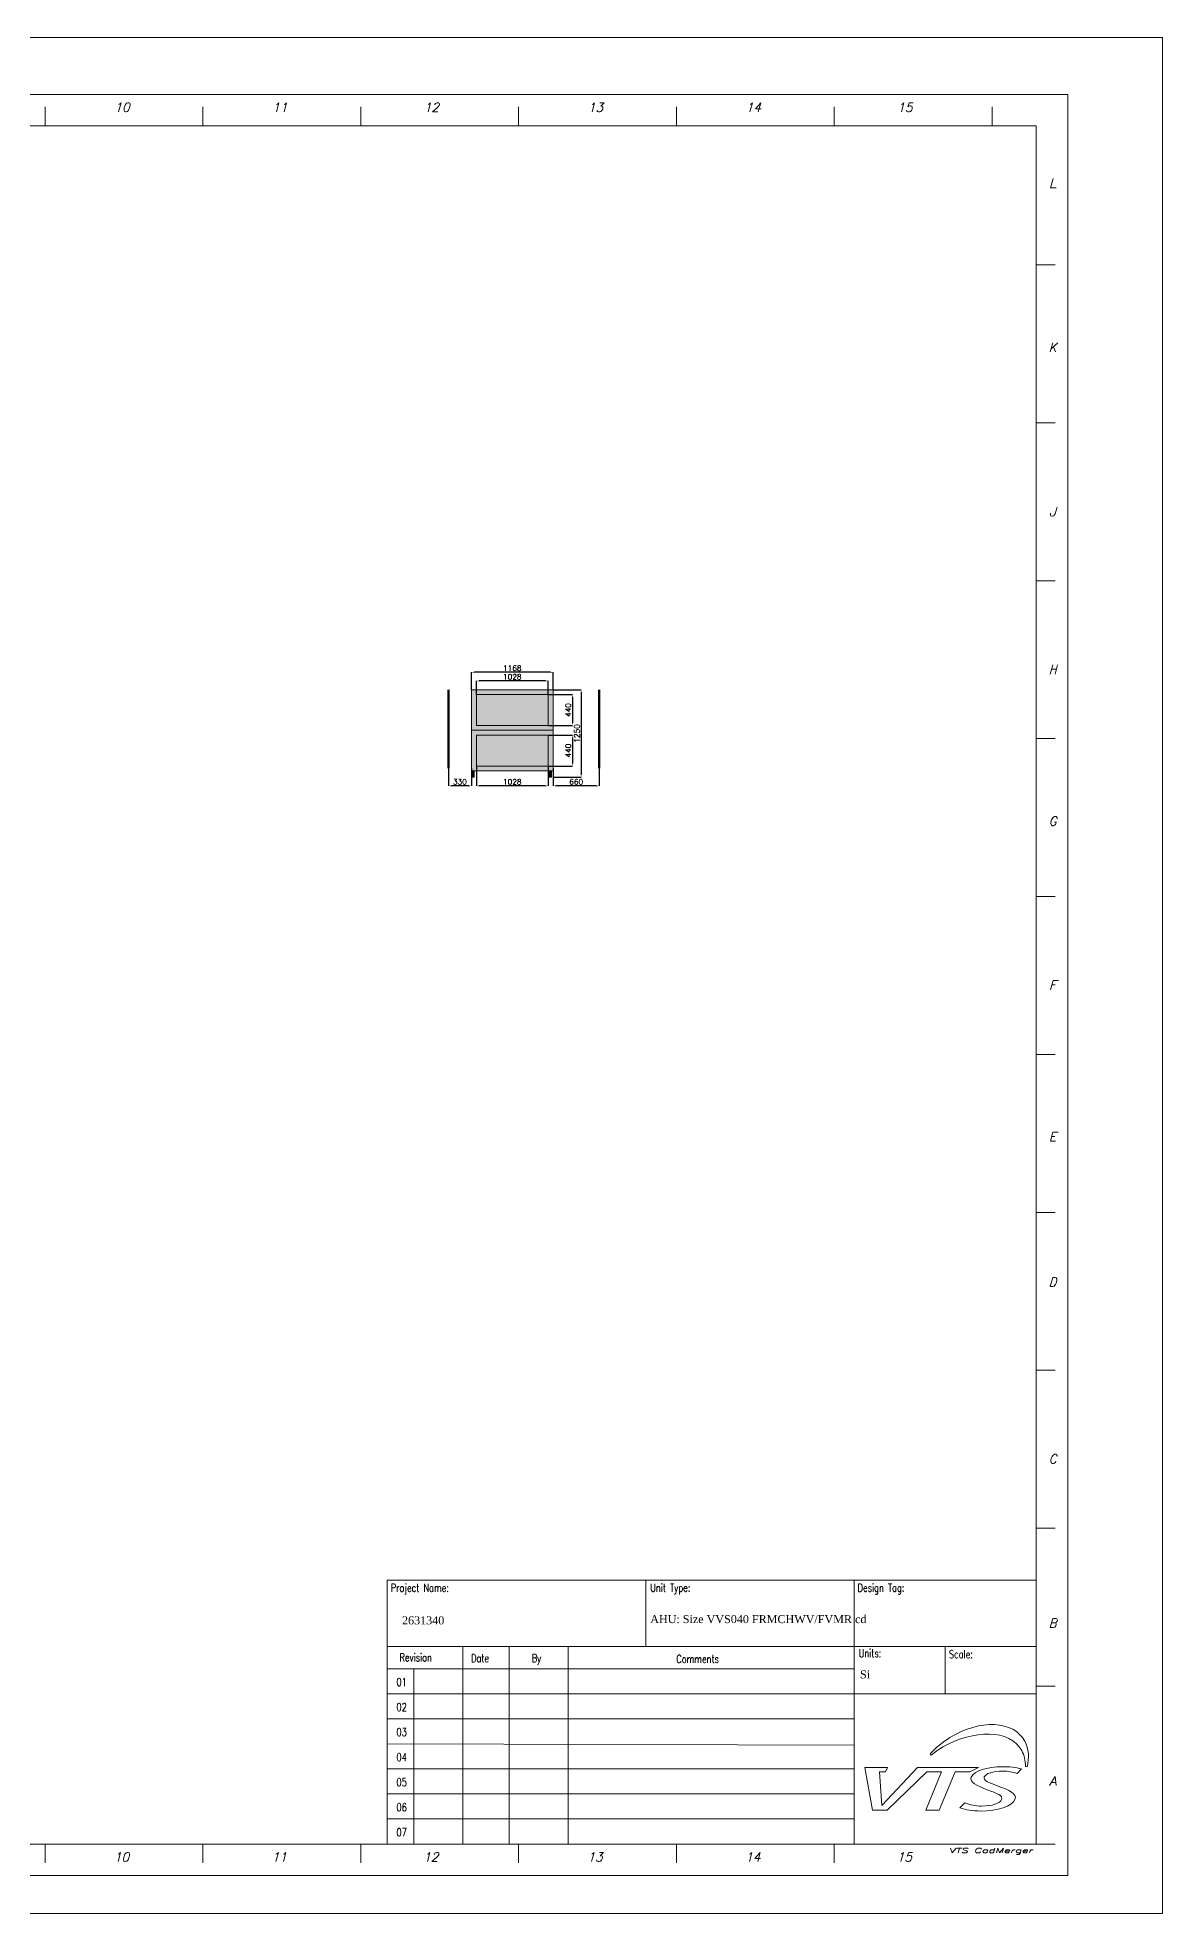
# Model space of a CAD drawing. Header units: millimetres. Extents: x -16854 to 21063, y -16371 to 10442.
# Drawn here: x 4977 to 21063, y -16371 to 10442 of the extents above; entities that cross this region are included whole.
import ezdxf
from ezdxf.enums import TextEntityAlignment as Align

# ---------------------------------------------------------------- set-up
doc = ezdxf.new("R2010")
doc.units = ezdxf.units.MM
doc.header["$MEASUREMENT"] = 0
doc.header["$XCLIPFRAME"] = 2
doc.linetypes.add('0', pattern=[0])
doc.layers.get('0').update_dxf_attribs({"lineweight": 0})
doc.layers.get('Defpoints').update_dxf_attribs({"lineweight": 0})
for name, color, linetype in [('Dimensions.Gen', 7, 'Continuous'), ('Dimensions.Service', 7, 'Continuous'), ('Hatch', 7, 'Continuous')]:
    doc.layers.add(name, color=color, linetype=linetype)
doc.layers.add('Layer_10', color=7, linetype='Continuous', lineweight=0)
doc.styles.add('_TCW_TXTSTY_9', font='', dxfattribs={"height": 200.000015})
doc.styles.get("Standard").update_dxf_attribs({"font": 'TXT.SHX'})
doc.styles.add('Text_Style_11', font='ROMANS.SHX', dxfattribs={"width": 0.75})
doc.styles.get('_TCW_TXTSTY_9').set_extended_font_data('Times New Roman')
doc.dimstyles.get("Standard").update_dxf_attribs({"dimtxt": 77.333333, "dimasz": 38.666667, "dimexe": 0.18, "dimexo": 0.0625, "dimgap": 19.333333, "dimtad": 0, "dimtoh": 1, "dimdec": 4, "dimzin": 0, "dimdsep": 46, "dimtxsty": 'Standard', "dimcen": 0.09, "dimclrt": 1, "dimadec": 0, "dimazin": 0, "dimtfac": 1, "dimtdec": 4, "dimtix": 1, "dimtofl": 0, "dimtmove": 0, "dimatfit": 3, "dimfxl": 1, "dimtolj": 1, "dimtzin": 0, "dimarcsym": 0})
picture_1 = doc.add_image_def('image1.png', size_in_pixel=(1, 1))

# ---------------------------------------------------------------- blocks, each defined once
blk = doc.blocks.new('*D104')
at = {"color": 0, "lineweight": -2}
for p, q in [((12350, 0), (12350, -255)), ((12972, -255), (12389, -255)), ((13010, 0), (13010, -255))]:
    blk.add_line(p, q, dxfattribs=at)
at = {"color": 0}
for points in [[(12350, -255), (12389, -249), (12389, -261)], [(13010, -255), (12972, -261), (12972, -249)]]:
    blk.add_solid(points, dxfattribs=at)
at = {"layer": 'Defpoints'}
for p in [(12350, 0), (13010, 0), (12350, -255)]:
    blk.add_point(p, dxfattribs=at)
at = {"color": 1, "true_color": 0xff0000, "insert": (12680, -196), "char_height": 77.3, "attachment_point": 5}
blk.add_mtext('660', dxfattribs=at)
blk = doc.blocks.new('*D105')
at = {"color": 0, "lineweight": -2}
for p, q in [((11252, 30), (11252, -255)), ((12280, 30), (12280, -255)), ((12242, -255), (11291, -255))]:
    blk.add_line(p, q, dxfattribs=at)
at = {"color": 0}
for points in [[(11252, -255), (11291, -249), (11291, -261)], [(12280, -255), (12242, -261), (12242, -249)]]:
    blk.add_solid(points, dxfattribs=at)
at = {"layer": 'Defpoints'}
for p in [(11252, 30), (12280, 30), (11252, -255)]:
    blk.add_point(p, dxfattribs=at)
at = {"color": 1, "true_color": 0xff0000, "insert": (11766, -196), "char_height": 77.3, "attachment_point": 5}
blk.add_mtext('1028', dxfattribs=at)
blk = doc.blocks.new('*D106')
at = {"color": 0, "lineweight": -2}
for p, q in [((10852, 0), (10852, -255)), ((11144, -255), (10891, -255)), ((11182, 0), (11182, -255))]:
    blk.add_line(p, q, dxfattribs=at)
at = {"color": 0}
for points in [[(10852, -255), (10891, -249), (10891, -261)], [(11182, -255), (11144, -261), (11144, -249)]]:
    blk.add_solid(points, dxfattribs=at)
at = {"layer": 'Defpoints'}
for p in [(10852, 0), (11182, 0), (10852, -255)]:
    blk.add_point(p, dxfattribs=at)
at = {"color": 1, "true_color": 0xff0000, "insert": (11017, -196), "char_height": 77.3, "attachment_point": 5}
blk.add_mtext('330', dxfattribs=at)
blk = doc.blocks.new('*D107')
at = {"color": 0, "lineweight": -2}
for p, q in [((11252, 1050), (11252, 1245)), ((12242, 1245), (11291, 1245)), ((12280, 1050), (12280, 1245))]:
    blk.add_line(p, q, dxfattribs=at)
at = {"color": 0}
for points in [[(11252, 1245), (11291, 1251), (11291, 1239)], [(12280, 1245), (12242, 1239), (12242, 1251)]]:
    blk.add_solid(points, dxfattribs=at)
at = {"layer": 'Defpoints'}
for p in [(11252, 1245), (11252, 1050), (12280, 1050)]:
    blk.add_point(p, dxfattribs=at)
at = {"color": 1, "true_color": 0xff0000, "insert": (11766, 1304), "char_height": 77.3, "attachment_point": 5}
blk.add_mtext('1028', dxfattribs=at)
blk = doc.blocks.new('*D108')
at = {"color": 0, "lineweight": -2}
for p, q in [((11182, 1120), (11182, 1370)), ((12312, 1370), (11221, 1370)), ((12350, 1120), (12350, 1370))]:
    blk.add_line(p, q, dxfattribs=at)
at = {"color": 0}
for points in [[(11182, 1370), (11221, 1376), (11221, 1364)], [(12350, 1370), (12312, 1364), (12312, 1376)]]:
    blk.add_solid(points, dxfattribs=at)
at = {"layer": 'Defpoints'}
for p in [(11182, 1370), (11182, 1120), (12350, 1120)]:
    blk.add_point(p, dxfattribs=at)
at = {"color": 1, "true_color": 0xff0000, "insert": (11766, 1429), "char_height": 77.3, "attachment_point": 5}
blk.add_mtext('1168', dxfattribs=at)
blk = doc.blocks.new('*D109')
at = {"color": 0, "lineweight": -2}
for p, q in [((12280, 1050), (12625, 1050)), ((12625, 1011), (12625, 649)), ((12280, 610), (12625, 610))]:
    blk.add_line(p, q, dxfattribs=at)
at = {"color": 0}
for points in [[(12625, 1050), (12632, 1011), (12619, 1011)], [(12625, 610), (12619, 649), (12632, 649)]]:
    blk.add_solid(points, dxfattribs=at)
at = {"layer": 'Defpoints'}
for p in [(12280, 1050), (12280, 610), (12625, 610)]:
    blk.add_point(p, dxfattribs=at)
at = {"color": 1, "true_color": 0xff0000, "insert": (12566, 830), "char_height": 77.3, "attachment_point": 5, "rotation": 90}
blk.add_mtext('440', dxfattribs=at)
blk = doc.blocks.new('*D110')
at = {"color": 0, "lineweight": -2}
for p, q in [((12280, 470), (12625, 470)), ((12625, 431), (12625, 69)), ((12280, 30), (12625, 30))]:
    blk.add_line(p, q, dxfattribs=at)
at = {"color": 0}
for points in [[(12625, 470), (12632, 431), (12619, 431)], [(12625, 30), (12619, 69), (12632, 69)]]:
    blk.add_solid(points, dxfattribs=at)
at = {"layer": 'Defpoints'}
for p in [(12280, 470), (12280, 30), (12625, 30)]:
    blk.add_point(p, dxfattribs=at)
at = {"color": 1, "true_color": 0xff0000, "insert": (12566, 250), "char_height": 77.3, "attachment_point": 5, "rotation": 90}
blk.add_mtext('440', dxfattribs=at)
blk = doc.blocks.new('*D111')
at = {"color": 0, "lineweight": -2}
for p, q in [((12350, 1120), (12750, 1120)), ((12750, 1081), (12750, -91)), ((12350, -130), (12750, -130))]:
    blk.add_line(p, q, dxfattribs=at)
at = {"color": 0}
for points in [[(12750, 1120), (12757, 1081), (12744, 1081)], [(12750, -130), (12744, -91), (12757, -91)]]:
    blk.add_solid(points, dxfattribs=at)
at = {"layer": 'Defpoints'}
for p in [(12350, 1120), (12350, -130), (12750, -130)]:
    blk.add_point(p, dxfattribs=at)
at = {"color": 1, "true_color": 0xff0000, "insert": (12691, 495), "char_height": 77.3, "attachment_point": 5, "rotation": 90}
blk.add_mtext('1250', dxfattribs=at)
blk = doc.blocks.new('block_2')
at = {"layer": 'Layer_10', "lineweight": 0}
blk.add_open_spline([(133.8, 58.1), (137.5, 58.1), (139.8, 57.6), (142.8, 56.7), (142.8, 56.7), (145.5, 59.4), (145.5, 59.4), (141.9, 60.4), (138.2, 60.8), (134.1, 60.8), (124.4, 60.8), (116.4, 58.1), (114.9, 54.5), (113.6, 51.2), (117.9, 49.4), (124.6, 46.8), (130.5, 44.5), (134.4, 43.2), (133.4, 40.9), (132.5, 38.5), (127.4, 36.8), (121.2, 36.8), (117, 36.8), (114.5, 37.4), (110.9, 38.8), (110.9, 38.8), (108, 35.7), (108, 35.7), (111.3, 34.5), (115.8, 33.8), (120.6, 33.8), (131, 33.8), (139.8, 36.8), (141.5, 40.9), (142.9, 44.4), (138.3, 46.4), (130.7, 49.2), (125.5, 51.2), (121.9, 52.4), (122.8, 54.6), (123.6, 56.6), (128.3, 58.1), (133.8, 58.1)], degree=3, knots=[0, 0, 0, 0, 1, 1, 1, 2, 2, 2, 3, 3, 3, 4, 4, 4, 5, 5, 5, 6, 6, 6, 7, 7, 7, 8, 8, 8, 9, 9, 9, 10, 10, 10, 11, 11, 11, 12, 12, 12, 13, 13, 13, 14, 14, 14, 14], dxfattribs=at)
blk = doc.blocks.new('block_3')
at = {"layer": 'Layer_10', "lineweight": 0}
blk.add_open_spline([(101.8, 78.5), (97.3, 75.6), (93.3, 72.3), (89.9, 68.7), (89.9, 68.7), (90.5, 67.8), (90.5, 67.8), (92.7, 69.6), (95, 71.4), (97.6, 72.8), (116.2, 83.5), (138.5, 83.8), (145.6, 70.6), (147.2, 67.7), (147.9, 64.4), (147.9, 60.9), (147.9, 60.9), (148.9, 60.7), (148.9, 60.7), (150.3, 66.3), (150, 71.8), (147.5, 76.3), (140.8, 89), (120.2, 89.9), (101.8, 78.5)], degree=3, knots=[0, 0, 0, 0, 1, 1, 1, 2, 2, 2, 3, 3, 3, 4, 4, 4, 5, 5, 5, 6, 6, 6, 7, 7, 7, 8, 8, 8, 8], dxfattribs=at)
blk = doc.blocks.new('block_4')
at = {"layer": 'Layer_10', "lineweight": 0}
blk.add_open_spline([(119.2, 60.4), (119.2, 60.4), (114.1, 57.7), (114.1, 57.7), (114.1, 57.7), (105, 57.7), (105, 57.7), (105, 57.7), (95.4, 34.4), (95.4, 34.4), (95.4, 34.4), (87.1, 34.4), (87.1, 34.4), (87.1, 34.4), (96.7, 57.7), (96.7, 57.7), (96.7, 57.7), (87.8, 57.7), (87.8, 57.7), (87.8, 57.7), (63.7, 34.4), (63.7, 34.4), (63.7, 34.4), (54.6, 34.4), (54.6, 34.4), (54.6, 34.4), (50, 60.4), (50, 60.4), (50, 60.4), (63.8, 60.4), (63.8, 60.4), (63.8, 60.4), (62.7, 57.7), (62.7, 57.7), (62.7, 57.7), (58.9, 57.7), (58.9, 57.7), (58.9, 57.7), (60.3, 37.1), (60.3, 37.1), (60.3, 37.1), (82.1, 60.4), (82.1, 60.4), (82.1, 60.4), (119.2, 60.4), (119.2, 60.4)], degree=3, knots=[0, 0, 0, 0, 1, 1, 1, 2, 2, 2, 3, 3, 3, 4, 4, 4, 5, 5, 5, 6, 6, 6, 7, 7, 7, 8, 8, 8, 9, 9, 9, 10, 10, 10, 11, 11, 11, 12, 12, 12, 13, 13, 13, 14, 14, 14, 15, 15, 15, 15], dxfattribs=at)
blk = doc.blocks.new('tabelka_2', base_point=(-23321, -22722))
at = {"color": 7, "linetype": 'Continuous'}
for p, q in [((-23321, 24161), (42979, 24161)), ((-23321, -22722), (42979, -22722))]:
    blk.add_line(p, q, dxfattribs=at)
at = {"linetype": 'Continuous'}
for p, q in [((42979, -22722), (42979, 24161)), ((-21268, 22740), (40611, 22740)), ((40611, -21775), (40611, 22740)), ((15038, 22425), (15038, 21951)), ((18985, 22425), (18985, 21951)), ((22931, 22425), (22931, 21951)), ((26877, 22425), (26877, 21951)), ((30824, 22425), (30824, 21951)), ((34770, 22425), (34770, 21951)), ((38717, 22425), (38717, 21951)), ((-20479, 21951), (39822, 21951)), ((39822, -20986), (39822, 21951)), ((40295, 18478), (39822, 18478)), ((40295, 14532), (39822, 14532)), ((40295, 10586), (39822, 10586)), ((40295, 6639), (39822, 6639)), ((40295, 2693), (39822, 2693)), ((40295, -1254), (39822, -1254)), ((40295, -5200), (39822, -5200)), ((40295, -9146), (39822, -9146)), ((39822, -12027), (39822, -20986)), ((40295, -13093), (39822, -13093)), ((23589, -14395), (23589, -20986)), ((23589, -14395), (39822, -14395)), ((30062, -14394), (30062, -16048)), ((35270, -15775), (35270, -14395)), ((39822, -14395), (39822, -20986)), ((35270, -15776), (35270, -20986)), ((25483, -16048), (25483, -20986)), ((26646, -16047), (26646, -20986)), ((28116, -16048), (28116, -20984)), ((35270, -16048), (39822, -16048)), ((37546, -16048), (37546, -17230)), ((23589, -16605), (35270, -16605)), ((24258, -16605), (24258, -20986)), ((23589, -17230), (35270, -17230)), ((40295, -17039), (39822, -17039)), ((23589, -17856), (35270, -17856)), ((23589, -18482), (35270, -18517)), ((23589, -19108), (35270, -19108)), ((23589, -19734), (35270, -19734)), ((23589, -20360), (35270, -20360)), ((-20953, -20986), (40295, -20986)), ((15038, -20986), (15038, -21459)), ((15512, -20986), (39822, -20986)), ((18985, -20986), (18985, -21459)), ((22931, -20986), (22931, -21459)), ((26877, -20986), (26877, -21459)), ((30824, -20986), (30824, -21459)), ((34770, -20986), (34770, -21459)), ((-21268, -21775), (40611, -21775))]:
    blk.add_line(p, q, dxfattribs=at)
at = {"color": 7}
blk.add_lwpolyline([(35270, -16048), (23589, -16048), (23589, -20986), (35270, -20986)], close=True, dxfattribs=at)
at = {"layer": 'Layer_10', "xscale": 41.02727891039103, "yscale": 41.02727891050017, "zscale": 41.02727891050344}
for name in ['block_3', 'block_4', 'block_2']:
    blk.add_blockref(name, (33484, -21548), dxfattribs=at)
at = {"linetype": 'Continuous', "style": 'Text_Style_11', "oblique": 15}
for s, height, width, p, p2 in [('10', 228.7, 0.940937, (16775, 22302), (17154, 22302)), ('11', 228.7, 1.12779, (20721, 22302), (21100, 22302)), ('12', 228.7, 0.940937, (24510, 22302), (24888, 22302)), ('13', 228.7, 0.940937, (28614, 22302), (28993, 22302)), ('14', 228.7, 0.919182, (32560, 22302), (32939, 22302)), ('15', 228.7, 0.940937, (36349, 22302), (36728, 22302)), ('L', 229, 1.089167, (40137, 20408), (40327, 20408)), ('K', 229, 0.969625, (40137, 16304), (40327, 16304)), ('J', 229, 1.445622, (40137, 12199), (40327, 12199)), ('H', 229, 0.969625, (40137, 8253), (40327, 8253)), ('G', 229, 0.969625, (40137, 4464), (40327, 4464)), ('F', 229, 1.019349, (40137, 365), (40327, 365)), ('E', 229, 1.019349, (40137, -3424), (40327, -3424)), ('D', 229, 0.969625, (40137, -7055), (40327, -7055)), ('C', 229, 0.969625, (40137, -11475), (40327, -11475)), ('B', 229, 0.969625, (40137, -15579), (40327, -15579)), ('A', 229, 1.013101, (40139, -19525), (40327, -19525)), ('VTS CadMerger', 121.98, 1.527474, (37637, -21209), (39733, -21209)), ('10', 228.7, 0.940937, (16761, -21424), (17140, -21424)), ('11', 228.7, 1.12779, (20707, -21424), (21086, -21424)), ('12', 228.7, 0.940937, (24496, -21424), (24875, -21424)), ('13', 228.7, 0.940937, (28600, -21424), (28979, -21424)), ('14', 228.7, 0.919182, (32546, -21424), (32925, -21424)), ('15', 228.7, 0.940937, (36335, -21424), (36714, -21424))]:
    blk.add_text(s, height=height, dxfattribs=dict(at, width=width)).set_placement(p, p2, align=Align.FIT)
at = {"color": 7, "linetype": 'Continuous', "style": '_TCW_TXTSTY_9'}
for s, p in [('2631340', (23964, -15296)), ('AHU: Size VVS040 FRMCHWV/FVMR cd', (30171, -15265)), ('Si', (35415, -16647))]:
    blk.add_text(s, height=200, dxfattribs=at).set_placement(p, align=Align.TOP_LEFT)
at = {"color": 7, "char_height": 200, "width": 3107.78, "attachment_point": 1, "style": 'Text_Style_11'}
for s, insert in [('Project Name:', (23684, -14482)), ('Unit Type:', (30172, -14480)), ('Design Tag:', (35356, -14480)), ('Revision', (23902, -16221)), ('Date', (25691, -16241)), ('By', (27207, -16239)), ('Comments', (30822, -16262)), ('Units:', (35382, -16117)), ('Scale:', (37639, -16141)), ('01', (23827, -16838)), ('02', (23827, -17464)), ('03', (23827, -18090)), ('04', (23827, -18716)), ('05', (23827, -19341)), ('06', (23827, -19967)), ('07', (23827, -20593))]:
    blk.add_mtext(s, dxfattribs=dict(at, insert=insert))
at = {"color": 7, "linetype": '0'}
image = blk.add_image(picture_1, insert=(35270, -20986), size_in_units=(4551, 3755), dxfattribs=at)
image.set_boundary_path([(0.5, 0.5), (-0.5, 0.5), (-0.5, -0.5), (0.5, -0.5), (0.5, 0.5)])

msp = doc.modelspace()

# ---------------------------------------------------------------- hatches: boundary and pattern name
at = {"layer": 'Hatch', "true_color": 0xdbe3de}
for points in [[(11182.19084, 540), (11182.19084, 1120), (12350.19084, 1120), (12350.19084, 540)], [(11182.19084, -40), (11182.19084, 540), (12350.19084, 540), (12350.19084, -40)], [(11182.19084, -130), (11182.19084, -40), (11222.19084, -40), (11222.19084, -130)], [(12286.19084, -130), (12286.19084, -40), (12326.19084, -40), (12326.19084, -130)]]:
    msp.add_hatch(color=254, dxfattribs=at).paths.add_polyline_path(points, flags=0)

# ---------------------------------------------------------------- linework, layer by layer
for p, q in [((11182.19084, 1120), (12350.19084, 1120)), ((11182.19084, 540), (11182.19084, 1120)), ((12350.19084, 540), (12350.19084, 1120)), ((11252.19084, 1050), (12280.19084, 1050)), ((11252.19084, 610), (11252.19084, 1050)), ((12280.19084, 610), (12280.19084, 1050)), ((11182.19084, 540), (12350.19084, 540)), ((11182.19084, 540), (12350.19084, 540)), ((11182.19084, -40), (11182.19084, 540)), ((11252.19084, 610), (12280.19084, 610)), ((12350.19084, -40), (12350.19084, 540)), ((11252.19084, 470), (12280.19084, 470)), ((11252.19084, 30), (11252.19084, 470)), ((12280.19084, 30), (12280.19084, 470)), ((11252.19084, 30), (12280.19084, 30)), ((11182.19084, -40), (12350.19084, -40)), ((11182.19084, -40), (11222.19084, -40)), ((11182.19084, -130), (11182.19084, -40)), ((11182.19084, -130), (11222.19084, -130)), ((11222.19084, -130), (11222.19084, -40)), ((12286.19084, -40), (12326.19084, -40)), ((12286.19084, -130), (12286.19084, -40)), ((12286.19084, -130), (12326.19084, -130)), ((12326.19084, -130), (12326.19084, -40))]:
    msp.add_line(p, q)
at = {"layer": 'Dimensions.Service', "color": 2, "lineweight": 100}
for p, q in [((10852.19084, 0), (10852.19084, 1120)), ((13010.19084, 0), (13010.19084, 1120))]:
    msp.add_line(p, q, dxfattribs=at)

# ---------------------------------------------------------------- block references
at = {"xscale": 0.5719031463236927, "yscale": 0.5719031463236927}
msp.add_blockref('tabelka_2', (-16853.74527, -16370.60613), dxfattribs=at)

# ---------------------------------------------------------------- dimensions: what is measured, and where the dimension line sits
at = {"layer": 'Dimensions.Gen'}
for p1, p2, distance, text, picture, middle in [((11252.19084, 1050), (12280.19084, 1050), 195, '1028', '*D107', (514, 1245)), ((11182.19084, 1120), (12350.19084, 1120), 250, '1168', '*D108', (584, 1370)), ((12350.19084, -130), (12350.19084, 1120), -400, '1250', '*D111', (12750.19084, -5615.09542)), ((12280.19084, 610), (12280.19084, 1050), -345, '440', '*D109', (12625.19084, -5615.09542)), ((12280.19084, 30), (12280.19084, 470), -345, '440', '*D110', (12625.19084, -5905.09542)), ((11252.19084, 30), (12280.19084, 30), -285, '1028', '*D105', (514, -255))]:
    dim = msp.add_aligned_dim(p1=p1, p2=p2, distance=distance, text=text, dimstyle='Standard', override={"dimtad": 1, "dimtoh": 0}, dxfattribs=at)
    dim.commit()
    dim.dimension.update_dxf_attribs({"geometry": picture, "text_midpoint": middle})
at = {"layer": 'Dimensions.Service'}
for p1, p2, text, picture, middle in [((10852.19084, 0), (11182.19084, 0), '330', '*D106', (165, -255)), ((12350.19084, 0), (13010.19084, 0), '660', '*D104', (330, -255))]:
    dim = msp.add_aligned_dim(p1=p1, p2=p2, distance=-255, text=text, dimstyle='Standard', override={"dimtad": 1, "dimtoh": 0}, dxfattribs=at)
    dim.commit()
    dim.dimension.update_dxf_attribs({"geometry": picture, "text_midpoint": middle})

doc.saveas('drawing.dxf')
